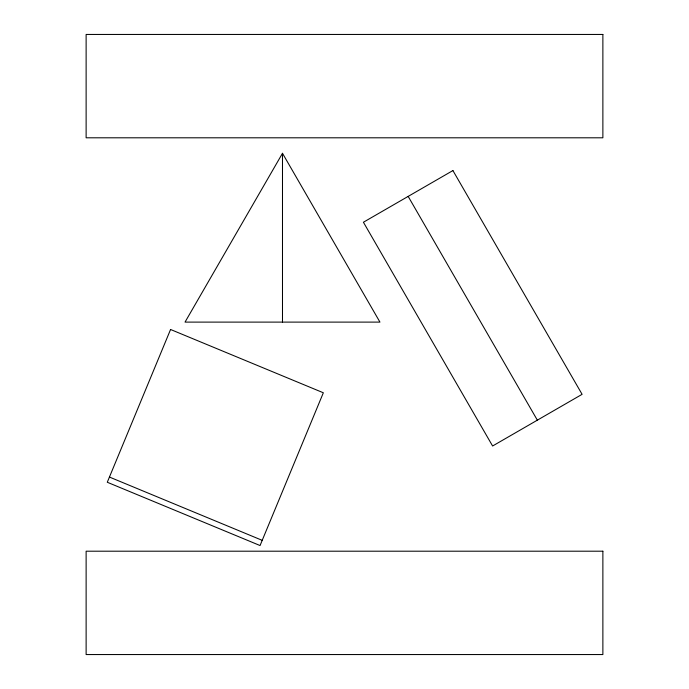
<?xml version="1.0" encoding="UTF-8"?>
<svg xmlns="http://www.w3.org/2000/svg" width="689" height="689" viewBox="0 0 689 689"><rect width="100%" height="100%" fill="white"/><g stroke="black" fill="none" stroke-linecap="round" stroke-linejoin="round"><path stroke-width="1.03" d="M282.49 153.302L185.031 322.107L379.949 322.107L282.49 153.302L282.49 322.107M109.439 477.055L262.216 540.34M408.164 196.399L537.351 420.161M170.571 329.488L107.286 482.257L260.054 545.542L323.339 392.773L170.571 329.488M452.914 170.562L363.413 222.237L492.601 445.998L582.102 394.323L452.914 170.562M602.875 34.45L86.125 34.45L86.125 137.8L602.875 137.8L602.875 34.45M602.875 551.2L86.125 551.2L86.125 654.55L602.875 654.55L602.875 551.2"/></g></svg>
